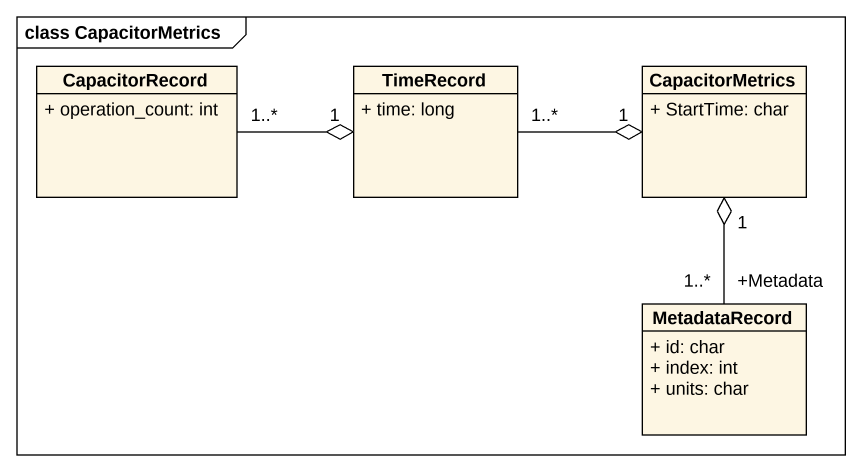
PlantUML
@startuml
mainframe class CapacitorMetrics
hide circle
hide empty members
skinparam classAttributeIconSize 0
class CapacitorRecord {
  + operation_count: int
}
class TimeRecord {
  + time: long
}
class CapacitorMetrics {
  + StartTime: char
}
class MetadataRecord {
  + id: char
  + index: int
  + units: char
}
CapacitorRecord "1..*" -right-o "1" TimeRecord
TimeRecord "1..*" -right-o "1" CapacitorMetrics
MetadataRecord "+Metadata\n1..*" -up-o "1" CapacitorMetrics
@enduml
